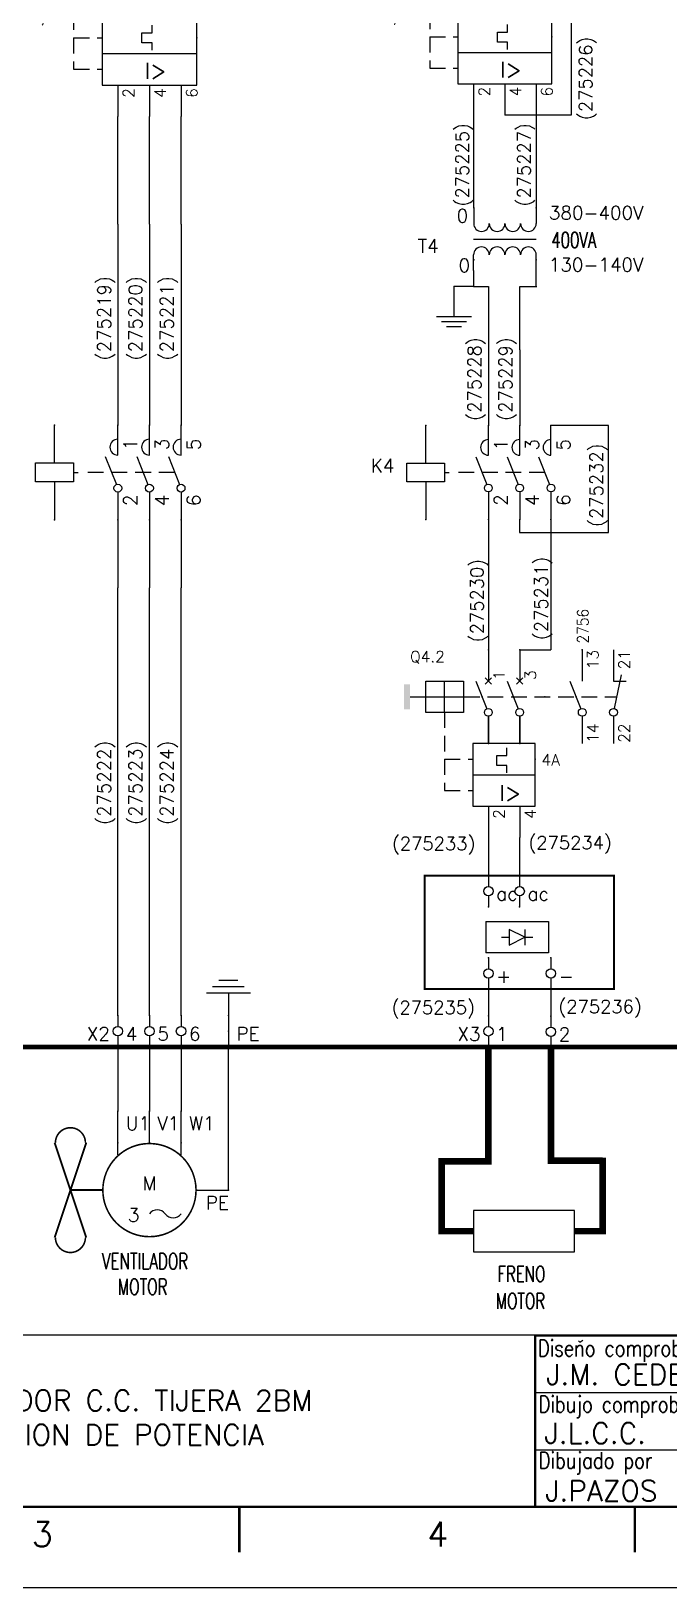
# Model space of a CAD drawing. Extents: x -25 to 1044, y -25744 to 292.
# Drawn here: x 679.9 to 758.6, y -19702 to -19509.9 of the extents above; entities that cross this region are included whole.
import ezdxf
from ezdxf.enums import TextEntityAlignment as Align

# ---------------------------------------------------------------- set-up
doc = ezdxf.new("R2010")
doc.units = 0
doc.header["$LTSCALE"] = 10
doc.header["$MEASUREMENT"] = 0
doc.linetypes.add('DASHDOT', pattern=[1, 0.5, -0.25, 0, -0.25])
doc.linetypes.add('HIDDEN', pattern=[0.375, 0.25, -0.125])
doc.layers.get('0').update_dxf_attribs({"linetype": 'CONTINUOUS'})
for name, color, linetype in [('$MKLNK', 7, 'HIDDEN'), ('1', 7, 'CONTINUOUS'), ('10', 5, 'CONTINUOUS'), ('102', 7, 'CONTINUOUS'), ('2', 7, 'CONTINUOUS'), ('4', 7, 'HIDDEN'), ('8', 1, 'CONTINUOUS'), ('9', 6, 'CONTINUOUS'), ('DIBUJO', 7, 'CONTINUOUS'), ('NODE', 7, 'CONTINUOUS')]:
    doc.layers.add(name, color=color, linetype=linetype)
doc.styles.add('LABEL', font='SIMPLEX', dxfattribs={"width": 0.8, "height": 4})
doc.styles.add('ROMANS', font='romans')
doc.styles.get("Standard").update_dxf_attribs({"font": 'simplex'})

# ---------------------------------------------------------------- blocks, each defined once
blk = doc.blocks.new('NOD', base_point=(237.5, 170))
at = {"layer": 'NODE'}
blk.add_point((237.5, 170), dxfattribs=at)
blk = doc.blocks.new('$$PLU21')
blk.add_line((0, -2.5), (0, 2.5))
at = {"layer": '2'}
for p in [(0, 2.5), (0, -2.5)]:
    blk.add_blockref('NOD', p, dxfattribs=at)
at = {"layer": '8'}
blk.add_attdef('*A', (1.25, -0.5), '', height=2.15, dxfattribs=at)
at = {"layer": '9'}
blk.add_attdef('ID', text='', height=2.15, dxfattribs=at).set_placement((-1.25, -0.5), align=Align.RIGHT)
blk = doc.blocks.new('$$PLD12')
blk.add_line((0, 2.5), (0, -2.5))
at = {"layer": '2'}
for p in [(0, 2.5), (0, -2.5)]:
    blk.add_blockref('NOD', p, dxfattribs=at)
at = {"layer": '8'}
blk.add_attdef('*A', (1.25, -1.5), '', height=2.15, dxfattribs=at)
at = {"layer": '9'}
blk.add_attdef('ID', text='', height=2.15, dxfattribs=at).set_placement((-1.25, -1.5), align=Align.RIGHT)
blk = doc.blocks.new('$021501')
at = {"layer": '2'}
for p, q in [((0, -6), (0, 0)), ((-3.5, -6), (3.5, -6)), ((-2.5, -7), (2.5, -7)), ((-1.5, -8), (1.5, -8))]:
    blk.add_line(p, q, dxfattribs=at)
blk.add_blockref('NOD', (0, 0), dxfattribs=at)
blk = doc.blocks.new('$$PLD12C')
for p, q in [((0, 2.5), (0, 0.75)), ((0, -0.75), (0, -2.5))]:
    blk.add_line(p, q)
at = {"layer": '2'}
blk.add_circle((0, 0), 0.75, dxfattribs=at)
for p in [(0, 2.5), (0, -2.5)]:
    blk.add_blockref('NOD', p, dxfattribs=at)
at = {"layer": '8'}
blk.add_attdef('*A', (1.25, -1.5), '', height=2.15, dxfattribs=at)
at = {"layer": '9'}
blk.add_attdef('ID', text='', height=2.15, dxfattribs=at).set_placement((-1.25, -1.5), align=Align.RIGHT)
blk = doc.blocks.new('newcajec')
at = {"layer": '1'}
for p, q in [((179.4, 20.85), (0.13, 20.85)), ((184.64, 20.18), (184.81, 20.01)), ((184.81, 20.01), (185.18, 20.25)), ((179.4, 13.87), (215.2, 13.87)), ((179.4, 6.93), (267.63, 6.93))]:
    blk.add_line(p, q, dxfattribs=at)
at = {"layer": '1', "const_width": 0.3}
blk.add_lwpolyline([(0, 0), (0, 272.5), (383, 272.5), (383, 0)], close=True, dxfattribs=at)
at = {"layer": '1'}
for points in [[(383, 20.8, 0.3, 0.3, 0), (179.4, 20.8, 0.3, 0.3, 0), (179.4, 0, 0.3, 0.3, 0)], [(143.5, -5.5, 0.3, 0.3, 0), (143.5, -0.09, 0.3, 0.3, 0)], [(191.5, -5.5, 0.3, 0.3, 0), (191.5, -0.09, 0.3, 0.3, 0)]]:
    blk.add_lwpolyline(points, format="xyseb", dxfattribs=at)
at = {"layer": '1', "style": 'LABEL', "width": 0.8}
for s, p in [('Diseno comprobado por', (179.73, 18.27)), ('Dibujo comprobado por', (179.81, 11.47)), ('Dibujado por', (179.83, 4.64))]:
    blk.add_text(s, height=2, dxfattribs=at).set_placement(p)
at = {"layer": '1', "style": 'ROMANS'}
for s, p in [('3', (118.29, -4.82)), ('4', (166.29, -4.82))]:
    blk.add_text(s, height=3, dxfattribs=at).set_placement(p)
at = {"layer": '10', "style": 'ROMANS'}
for tag, p in [('REV41', (3.5, 18.74)), ('REV43', (77.7, 18.74)), ('REV31', (3.5, 14.58)), ('REV33', (77.7, 14.58)), ('REV21', (3.5, 10.42)), ('REV23', (77.7, 10.42)), ('REV11', (3.5, 6.27)), ('REV13', (77.7, 6.27))]:
    blk.add_attdef(tag, text='', height=2.5, dxfattribs=at).set_placement(p, align=Align.MIDDLE)
for tag, p, height in [('REV42', (8, 17.49), 2.5), ('DOCUMENTTYPE', (216.43, 16.8), 2.5), ('SHEETNAME1', (100.5, 15.83), 2.5), ('DESIGNCHECK', (180.74, 14.83), 2.5), ('NOTA', (305.32, 15.8), 3), ('REV32', (8, 13.33), 2.5), ('SHEETNAME2', (100.5, 11.67), 2.5), ('OBJECT', (216.43, 12.4), 2.5), ('REV22', (8, 9.17), 2.5), ('ORDER', (305.32, 7.3), 4.5), ('SHEETNAME3', (100.5, 7.51), 2.5), ('DRAWINGCHECK', (180.53, 7.71), 2.5), ('CUSTOMER', (216.43, 8.08), 2.5), ('REV12', (8, 5.01), 2.5), ('SHEETNAME4', (100.5, 3.35), 2.5), ('DOCUMENT_ID', (305.32, 0.93), 4.4), ('USER', (180.63, 0.71), 2.5), ('DEPARTMENT', (271.93, 1.05), 2.5)]:
    blk.add_attdef(tag, p, '', height=height, dxfattribs=at)
for tag, width, p, p2 in [('REV44', 1.221199, (84.53, 17.49), (98.48, 17.49)), ('REV34', 1.221199, (84.53, 13.33), (98.48, 13.33)), ('REV24', 1.221199, (84.53, 9.17), (98.48, 9.17)), ('REV14', 1.221199, (84.53, 5.01), (98.48, 5.01)), ('CREATED2', 7.039915, (282.71, 1.05), (301.14, 1.05))]:
    blk.add_attdef(tag, text='', height=2.5, dxfattribs=dict(at, width=width)).set_placement(p, p2, align=Align.FIT)
for tag, p in [('SHEET', (382, 7.43)), ('NEXTSHEET', (382, 0.5))]:
    blk.add_attdef(tag, text='', height=2.5, dxfattribs=at).set_placement(p, align=Align.RIGHT)
blk = doc.blocks.new('$071501S')
at = {"layer": '2'}
for p, q in [((0, -6), (0, 0)), ((-3, -6), (3, -6)), ((-3, -9), (-3, -6)), ((3, -6), (3, -9)), ((3, -9), (-3, -9)), ((0, -9), (0, -15))]:
    blk.add_line(p, q, dxfattribs=at)
at = {"layer": '2', "rotation": 90}
for p in [(0, 0), (0, -15)]:
    blk.add_blockref('NOD', p, dxfattribs=at)
at = {"layer": '8'}
for tag, p in [('1A', (1, -3.325)), ('2A', (1, -13.325))]:
    blk.add_attdef(tag, p, '', height=2.15, dxfattribs=at)
at = {"layer": '9'}
blk.add_attdef('ID', text='', height=2.15, dxfattribs=at).set_placement((-5, -7.5), align=Align.RIGHT)
blk = doc.blocks.new('$71302MS')
at = {"layer": '$MKLNK'}
blk.add_line((9, -7.5), (-5, -7.5), dxfattribs=at)
for p, q in [((0, -4.75), (0, 0)), ((5, -4.75), (5, 0)), ((10, -4.75), (10, 0)), ((0, -10.62), (0, -15)), ((5, -10.62), (5, -15)), ((10, -10.62), (10, -15))]:
    blk.add_line(p, q)
at = {"layer": '102'}
for p, q in [((-2, -5), (-0.23, -9.42)), ((3, -5), (4.77, -9.42)), ((8, -5), (9.77, -9.42))]:
    blk.add_line(p, q, dxfattribs=at)
for centre in [(0, -10), (5, -10), (10, -10)]:
    blk.add_circle(centre, 0.625, dxfattribs=at)
for centre in [(0, -3.5), (5, -3.5), (10, -3.5)]:
    blk.add_arc(centre, 1.25, 90, 270, dxfattribs=at)
at = {"layer": '2'}
for p in [(0, 0), (5, 0), (10, 0), (0, -15), (5, -15), (10, -15)]:
    blk.add_blockref('NOD', p, dxfattribs=at)
at = {"layer": '8', "flags": 8}
for tag, p in [('1A', (3.07, -4)), ('3A', (8.07, -4)), ('5A', (13.07, -4))]:
    blk.add_attdef(tag, p, '', height=2.15, rotation=90, dxfattribs=at)
for tag, p in [('2A', (3.07, -11)), ('4A', (8.07, -11)), ('6A', (13.07, -11))]:
    blk.add_attdef(tag, text='', height=2.15, rotation=90, dxfattribs=at).set_placement(p, align=Align.RIGHT)
at = {"layer": '9'}
blk.add_attdef('ID', text='', height=2.15, rotation=90, dxfattribs=at).set_placement((-7.25, -7.5), align=Align.CENTER)
blk = doc.blocks.new('IATR1A1C')
for p, q in [((0, -7.5), (0, -3.14)), ((5, -7.5), (5, -3.14)), ((10, -7.5), (10, -3.12)), ((0, -17.5), (0, -22.5)), ((5, -17.5), (5, -22.5)), ((10, -17.5), (10, -22.5))]:
    blk.add_line(p, q)
for p in [(-2.5, -10), (12.5, -10)]:
    blk.add_point(p)
at = {"layer": '102'}
for p, q in [((0, 7.5), (0, 2.5)), ((5, 7.5), (5, 2.5)), ((10, 7.5), (10, 2.5)), ((20, 7.5), (20, 2.5)), ((25, 7.5), (25, 2.5)), ((-2, 2.5), (-0.23, -1.92)), ((3, 2.5), (4.77, -1.92)), ((8, 2.5), (9.77, -1.92)), ((18, 2.5), (19.77, -1.92)), ((25, 2.5), (27, 2.5)), ((25.13, -1.89), (26.25, 3.5)), ((0, -3.12), (0, -7.5)), ((5, -3.12), (5, -7.5)), ((10, -3.12), (10, -7.5)), ((20, -3.12), (20, -7.5)), ((25, -3.12), (25, -7.5)), ((12.5, -7.5), (-2.5, -7.5)), ((-2.5, -7.5), (-2.5, -12.5)), ((3.82, -9.22), (5.42, -9.22)), ((3.82, -10.82), (3.82, -9.22)), ((5.42, -9.22), (5.42, -8)), ((12.5, -12.5), (12.5, -7.5)), ((5.42, -10.82), (3.82, -10.82)), ((5.42, -12), (5.42, -10.82)), ((-2.5, -12.5), (12.5, -12.5)), ((-2.5, -12.5), (-2.5, -17.5)), ((12.5, -17.5), (12.5, -12.5)), ((-2.5, -17.5), (12.5, -17.5))]:
    blk.add_line(p, q, dxfattribs=at)
for centre in [(0, -2.5), (5, -2.5), (10, -2.5), (20, -2.5), (25, -2.5)]:
    blk.add_circle(centre, 0.625, dxfattribs=at)
for p in [(-1, 0), (4, 0), (9, 0), (14, 0), (19, 0)]:
    blk.add_point(p, dxfattribs=at)
at = {"layer": '2', "linetype": 'HIDDEN'}
for p, q in [((-3.86, 0), (25.46, 0)), ((-7, -2.5), (-7, -15)), ((-7, -10), (-2.5, -10)), ((-7, -15), (-2.5, -15))]:
    blk.add_line(p, q, dxfattribs=at)
at = {"layer": '2'}
blk.add_trace([(-12.5, 2), (-13.5, 2), (-12.5, -2), (-13.5, -2)], dxfattribs=at)
at = {"layer": 'DIBUJO'}
for p, q in [((-10, -2.5), (-10, 2.5)), ((-10, 2.5), (-4, 2.5)), ((-7, -2.5), (-7, 2.5)), ((-4, 2.5), (-4, -2.5)), ((0.5, 3), (-0.5, 2)), ((-0.5, 3), (0.5, 2)), ((4.5, 3), (5.5, 2)), ((5.5, 3), (4.5, 2)), ((9.5, 3), (10.5, 2)), ((10.5, 3), (9.5, 2)), ((-12.5, 0), (-4, 0)), ((-4, -2.5), (-10, -2.5))]:
    blk.add_line(p, q, dxfattribs=at)
at = {"layer": '2'}
for p in [(0, 7.5), (5, 7.5), (10, 7.5), (20, 7.5), (0, -7.5), (5, -7.5), (10, -7.5)]:
    blk.add_blockref('NOD', p, dxfattribs=at)
at = {"layer": '102'}
blk.add_text('I>', height=2.52, dxfattribs=at).set_placement((5.97, -16.49), align=Align.CENTER)
at = {"layer": 'DIBUJO', "color": 1, "style": 'ROMANS'}
for s, p in [('13', (22.61, 4.39)), ('21', (27.61, 4.39)), ('1', (2.61, 2.68)), ('3', (7.61, 2.68)), ('5', (12.61, 2.68)), ('14', (22.61, -7.37)), ('22', (27.61, -7.37)), ('2', (2.61, -19.52)), ('4', (7.61, -19.52)), ('6', (12.61, -19.52))]:
    blk.add_text(s, height=1.8, rotation=90, dxfattribs=at).set_placement(p)
at = {"layer": 'DIBUJO', "color": 6, "style": 'ROMANS', "width": 0.8}
for p in [(21, 8.5), (26, 8.5)]:
    blk.add_attdef('PAGCAUXABIERTO1', p, '', height=1.8, rotation=90, dxfattribs=at)
at = {"layer": 'DIBUJO', "color": 6, "style": 'ROMANS'}
blk.add_attdef('REFERENCIA', (-12.5, 5.5), '', height=1.8, dxfattribs=at)
at = {"layer": 'DIBUJO', "color": 6, "style": 'ROMANS', "width": 0.8}
blk.add_attdef('REGULACION', (13.5, -11), '', height=1.8, dxfattribs=at)
blk = doc.blocks.new('T2')
for p, q in [((152.83, 172.88), (152.83, 177.24)), ((157.83, 172.88), (157.83, 177.24)), ((152.83, 162.88), (152.83, 157.88)), ((157.83, 162.88), (157.83, 157.88))]:
    blk.add_line(p, q)
for p in [(150.33, 170.38), (160.33, 170.38)]:
    blk.add_point(p)
at = {"layer": '102'}
for p, q in [((152.83, 187.88), (152.83, 182.88)), ((157.83, 187.88), (157.83, 182.88)), ((167.83, 187.88), (167.83, 182.88)), ((172.83, 187.88), (172.83, 182.88)), ((150.83, 182.88), (152.6, 178.46)), ((155.83, 182.88), (157.6, 178.46)), ((165.83, 182.88), (167.6, 178.46)), ((172.83, 182.88), (174.83, 182.88)), ((172.96, 178.49), (174.08, 183.88)), ((152.83, 177.25), (152.83, 172.88)), ((157.83, 177.25), (157.83, 172.88)), ((167.83, 177.25), (167.83, 172.88)), ((172.83, 177.25), (172.83, 172.88)), ((160.33, 172.88), (150.33, 172.88)), ((150.33, 172.88), (150.33, 167.88)), ((155.78, 170.99), (155.78, 172.21)), ((160.33, 167.88), (160.33, 172.88)), ((154.18, 170.99), (155.78, 170.99)), ((154.18, 169.39), (154.18, 170.99)), ((155.78, 169.39), (154.18, 169.39)), ((155.78, 168.21), (155.78, 169.39)), ((150.33, 167.88), (160.33, 167.88)), ((150.33, 167.88), (150.33, 162.88)), ((160.33, 162.88), (160.33, 167.88)), ((150.33, 162.88), (160.33, 162.88))]:
    blk.add_line(p, q, dxfattribs=at)
for centre in [(152.83, 177.88), (157.83, 177.88), (167.83, 177.88), (172.83, 177.88)]:
    blk.add_circle(centre, 0.625, dxfattribs=at)
for p in [(151.83, 180.38), (156.83, 180.38), (161.83, 180.38), (161.83, 180.38), (166.83, 180.38)]:
    blk.add_point(p, dxfattribs=at)
at = {"layer": '2', "linetype": 'HIDDEN'}
for p, q in [((148.96, 180.38), (173.29, 180.38)), ((145.83, 177.88), (145.83, 165.38)), ((145.83, 170.38), (150.33, 170.38)), ((145.83, 165.38), (150.33, 165.38))]:
    blk.add_line(p, q, dxfattribs=at)
at = {"layer": '2'}
blk.add_trace([(140.33, 182.38), (139.33, 182.38), (140.33, 178.38), (139.33, 178.38)], dxfattribs=at)
at = {"layer": 'DIBUJO'}
for p, q in [((142.83, 177.88), (142.83, 182.88)), ((142.83, 182.88), (148.83, 182.88)), ((145.83, 177.88), (145.83, 182.88)), ((148.83, 182.88), (148.83, 177.88)), ((153.33, 183.38), (152.33, 182.38)), ((152.33, 183.38), (153.33, 182.38)), ((157.33, 183.38), (158.33, 182.38)), ((158.33, 183.38), (157.33, 182.38)), ((140.33, 180.38), (148.83, 180.38)), ((148.83, 177.88), (142.83, 177.88))]:
    blk.add_line(p, q, dxfattribs=at)
at = {"layer": '2'}
for p in [(152.83, 187.88), (157.83, 187.88), (167.83, 187.88), (152.83, 172.88), (157.83, 172.88)]:
    blk.add_blockref('NOD', p, dxfattribs=at)
at = {"layer": '102'}
blk.add_text('I>', height=2.52, dxfattribs=at).set_placement((156.33, 163.72), align=Align.CENTER)
at = {"layer": 'DIBUJO', "color": 1, "style": 'ROMANS'}
for s, p in [('13', (170.43, 184.76)), ('21', (175.43, 184.76)), ('3', (160.43, 183.05)), ('1', (155.43, 183.05)), ('14', (170.43, 173)), ('22', (175.43, 173)), ('2', (155.43, 160.86)), ('4', (160.43, 160.86))]:
    blk.add_text(s, height=1.8, rotation=90, dxfattribs=at).set_placement(p)
at = {"layer": 'DIBUJO', "color": 6, "style": 'ROMANS', "width": 0.8}
for p in [(168.83, 188.88), (173.83, 188.88)]:
    blk.add_attdef('PAGCAUXABIERTO1', p, '', height=1.8, rotation=90, dxfattribs=at)
at = {"layer": 'DIBUJO', "color": 6, "style": 'ROMANS'}
blk.add_attdef('REFERENCIA', (140.33, 185.88), '', height=1.8, dxfattribs=at)
at = {"layer": 'DIBUJO', "color": 6, "style": 'ROMANS', "width": 0.8}
blk.add_attdef('REGULACION', (161.33, 169.38), '', height=1.8, dxfattribs=at)
blk = doc.blocks.new('TRAFO')
at = {"layer": '2'}
for p, q in [((226.86, 189.08), (226.86, 186.58)), ((236.86, 189.08), (236.86, 186.58))]:
    blk.add_line(p, q, dxfattribs=at)
for centre in [(228.11, 186.58), (230.61, 186.58), (233.11, 186.58), (235.61, 186.58)]:
    blk.add_arc(centre, 1.25, 180, 0, dxfattribs=at)
at = {"layer": '2', "rotation": 270}
for p in [(226.86, 189.08), (236.86, 189.08)]:
    blk.add_blockref('NOD', p, dxfattribs=at)
at = {"layer": '8'}
for tag, p in [('380-400V', (253.99, 187.22)), ('2A', (225.98, 186.74))]:
    blk.add_attdef(tag, text='', height=2.15, dxfattribs=at).set_placement(p, align=Align.RIGHT)
at = {"layer": '9'}
blk.add_attdef('ID', text='', height=2.15, dxfattribs=at).set_placement((219.58, 181.92), align=Align.CENTER)
blk = doc.blocks.new('TRAFO1')
at = {"layer": '2'}
for p, q in [((0, 0), (0, 2.5)), ((10, 0), (10, 2.5))]:
    blk.add_line(p, q, dxfattribs=at)
for centre in [(1.25, 2.5), (3.75, 2.5), (6.25, 2.5), (8.75, 2.5)]:
    blk.add_arc(centre, 1.25, 0, 180, dxfattribs=at)
for p, rotation in [((0.01, 1.71), 90), ((10.01, 1.71), 270)]:
    blk.add_blockref('NOD', p, dxfattribs=dict(at, rotation=rotation))
at = {"layer": '8'}
for tag, p in [('2A', (-0.56, -0.27)), ('380-400V', (27.13, -0.16))]:
    blk.add_attdef(tag, text='', height=2.15, dxfattribs=at).set_placement(p, align=Align.RIGHT)

msp = doc.modelspace()

# ---------------------------------------------------------------- linework, layer by layer
for p, q in [((736.04, -19619.78), (743.77, -19619.78)), ((738.94, -19620.75), (738.94, -19622.68)), ((740.87, -19621.71), (738.94, -19620.75)), ((740.87, -19620.75), (740.87, -19622.68)), ((737.97, -19621.71), (738.94, -19621.71)), ((738.94, -19622.68), (740.87, -19621.71)), ((740.87, -19621.71), (741.84, -19621.71)), ((743.77, -19623.64), (736.04, -19623.64))]:
    msp.add_line(p, q)
at = {"layer": '2', "color": 7}
for p, q in [((746.59, -19497.06), (746.59, -19520.23)), ((734.54, -19520.23), (734.54, -19531.69)), ((746.59, -19520.23), (738.4, -19520.23)), ((742.26, -19520.23), (742.26, -19531.69)), ((734.54, -19535.55), (742.26, -19535.55)), ((734.54, -19539.41), (734.54, -19541.4)), ((742.26, -19541.4), (742.26, -19539.41)), ((734.54, -19541.4), (732.12, -19541.4)), ((734.54, -19541.4), (736.36, -19541.4)), ((736.36, -19541.4), (736.36, -19549.11)), ((740.26, -19541.4), (742.34, -19541.4)), ((751.19, -19558.55), (744.08, -19558.55)), ((751.19, -19571.75), (751.19, -19558.55)), ((736.36, -19570.13), (736.36, -19583.22)), ((740.22, -19570.13), (740.22, -19571.75)), ((744.08, -19570.13), (744.08, -19586.24)), ((740.22, -19571.75), (751.19, -19571.75)), ((740.22, -19586.24), (744.08, -19586.24)), ((736.04, -19619.78), (736.04, -19623.64)), ((743.77, -19619.78), (743.77, -19623.64)), ((736.36, -19628.12), (736.36, -19631.4)), ((744.08, -19628.12), (744.08, -19632.8)), ((690.64, -19635.26), (690.64, -19643.18)), ((694.54, -19635.26), (694.54, -19643.18)), ((698.44, -19635.26), (698.44, -19643.18)), ((704.29, -19652.93), (704.29, -19635.26)), ((700.39, -19652.93), (704.29, -19652.93))]:
    msp.add_line(p, q, dxfattribs=at)
at = {"layer": '2'}
for p, q in [((690.64, -19533.68), (690.64, -19520.42)), ((694.54, -19533.68), (694.54, -19520.42)), ((698.44, -19533.68), (698.44, -19520.42)), ((690.64, -19533.68), (690.64, -19558.49)), ((694.54, -19533.68), (694.54, -19558.49)), ((698.44, -19533.68), (698.44, -19558.49)), ((740.26, -19549.23), (740.26, -19541.4)), ((736.36, -19549.11), (736.36, -19558.55)), ((740.26, -19549.23), (740.26, -19558.55)), ((685.18, -19564.34), (685.76, -19564.34)), ((730.95, -19564.34), (731.53, -19564.34)), ((690.64, -19570.19), (690.64, -19578.6)), ((694.54, -19570.19), (694.54, -19578.6)), ((698.44, -19570.19), (698.44, -19578.6)), ((690.64, -19631.36), (690.64, -19578.6)), ((694.54, -19631.36), (694.54, -19578.6)), ((698.44, -19631.36), (698.44, -19578.6)), ((736.36, -19583.22), (736.36, -19586.24)), ((736.36, -19609.4), (736.36, -19614.1)), ((740.22, -19609.4), (740.22, -19614.11)), ((690.64, -19648.57), (690.64, -19645.13)), ((694.54, -19647.08), (694.54, -19645.13)), ((698.44, -19648.57), (698.44, -19645.13)), ((747, -19655.46), (734.53, -19655.46)), ((734.53, -19655.46), (734.53, -19660.55)), ((747, -19660.55), (747, -19655.46)), ((734.53, -19660.55), (747, -19660.55))]:
    msp.add_line(p, q, dxfattribs=at)
at = {"layer": '2', "color": 3, "linetype": 'DASHDOT', "const_width": 0.546}
msp.add_lwpolyline([(761.67, -19635.26), (564.38, -19635.26), (564.38, -19426.47)], dxfattribs=at)
at = {"layer": '2', "color": 7}
msp.add_lwpolyline([(728.5, -19628.12, 0.234, 0.234, 0), (751.86, -19628.12, 0.234, 0.234, 0), (751.86, -19614.11, 0.234, 0.234, 0), (728.5, -19614.11, 0.234, 0.234, 0), (728.5, -19628.12, 0.234, 0.234, 0)], format="xyseb", dxfattribs=at)
at = {"layer": '2', "color": 7, "const_width": 0.815}
for points in [[(730.97, -19649.37), (736.34, -19649.37), (736.36, -19635.26)], [(750.46, -19649.28), (744.07, -19649.28), (744.07, -19635.25)], [(734.53, -19658), (730.58, -19658), (730.58, -19648.95)], [(747, -19658), (750.46, -19658), (750.46, -19648.92)]]:
    msp.add_lwpolyline(points, dxfattribs=at)
at = {"layer": '2'}
for points in [[(682.94, -19647.08, 0.195, 0.195, -0.414214), (684.79, -19645.23, 0.195, 0.195, -0.414214), (686.64, -19647.08, 0.195, 0.195, -1)], [(682.84, -19647.08, 0.234, 0.234, 0), (686.74, -19658.78, 0.234, 0.234, 0)], [(686.74, -19647.08, 0.234, 0.234, 0), (682.84, -19658.78, 0.234, 0.234, 0)], [(682.94, -19658.78, 0.195, 0.195, 0.414214), (684.79, -19660.63, 0.195, 0.195, 0.414214), (686.64, -19658.78, 0.195, 0.195, 1)]]:
    msp.add_lwpolyline(points, format="xyseb", dxfattribs=at)
msp.add_lwpolyline([(688.79, -19652.93, 0.195, 0.195, 1), (700.29, -19652.93, 0.195, 0.195, 1)], format="xyseb", close=True, dxfattribs=at)
at = {"layer": '2', "linetype": 'HIDDEN'}
msp.add_lwpolyline([(684.79, -19652.93, 0.234, 0.234, 0), (688.69, -19652.93, 0.234, 0.234, 0)], format="xyseb", dxfattribs=at)
at = {"layer": '2'}
for centre, start, end in [((695.51, -19656.59), 36.8699, 143.1301), ((697.46, -19655.13), 216.8699, 323.1301)]:
    msp.add_arc(centre, 1.22, start, end, dxfattribs=at)
at = {"layer": 'DIBUJO'}
msp.add_lwpolyline([(539.1, -19405.03), (959.1, -19405.03), (959.1, -19702.03), (539.1, -19702.03), (539.1, -19405.03)], dxfattribs=at)

# ---------------------------------------------------------------- block references
ref = msp.add_blockref('T2', (618.35, -19731.31), dxfattribs=dict(xscale=0.7721706498972182, yscale=0.7721706498972182, zscale=0.7721706498972182))
ref.add_attrib('REFERENCIA', 'Q4.2', (726.7, -19587.78), dxfattribs={"layer": 'DIBUJO', "color": 6, "height": 1.39, "style": 'ROMANS'})
ref.add_attrib('REGULACION', '4A', (742.92, -19600.52), dxfattribs={"layer": 'DIBUJO', "color": 6, "height": 1.39, "style": 'ROMANS'})
ref.add_attrib('PAGCAUXABIERTO1', '2756', (748.71, -19585.47), dxfattribs={"layer": 'DIBUJO', "color": 6, "height": 1.39, "rotation": 90, "style": 'ROMANS', "width": 0.9})
at = {"layer": '2', "color": 7}
ref = msp.add_blockref('newcajec', (559.77, -19692.03), dxfattribs=dict(at, xscale=1.016513761467894, yscale=1.016513761467894, zscale=1.016513761467894))
ref.add_attrib('SHEETNAME3', 'DISTRIBUCION DE POTENCIA', (661.93, -19684.4), dxfattribs={"layer": '10', "height": 2.5413, "style": 'ROMANS'})
ref.add_attrib('SHEETNAME2', 'CONVERTIDOR C.C. TIJERA 2BM', (661.93, -19680.17), dxfattribs={"layer": '10', "height": 2.5413, "style": 'ROMANS'})
ref.add_attrib('USER', 'J.PAZOS', (743.39, -19691.31), dxfattribs={"layer": '10', "height": 2.541, "style": 'ROMANS'})
ref.add_attrib('DRAWINGCHECK', 'J.L.C.C.', (743.29, -19684.19), dxfattribs={"layer": '10', "height": 2.541, "style": 'ROMANS'})
ref.add_attrib('DESIGNCHECK', 'J.M. CEDEIRA', (743.5, -19676.95), dxfattribs={"layer": '10', "height": 2.5413, "style": 'ROMANS'})
ref = msp.add_blockref('IATR1A1C', (734.54, -19502.86), dxfattribs=dict(at, xscale=0.7721706498972182, yscale=0.7721706498972182, zscale=0.7721706498972182))
ref.add_attrib('REFERENCIA', 'Q4.1', (724.89, -19499), dxfattribs={"layer": 'DIBUJO', "color": 6, "height": 1.93, "style": 'ROMANS'})
ref.add_attrib('REGULACION', '1-1,6A', (721.03, -19508.65), dxfattribs={"layer": 'DIBUJO', "color": 6, "height": 1.39, "style": 'ROMANS', "width": 0.9})
ref.add_attrib('PAGCAUXABIERTO1', '2756', (750.76, -19496.29), dxfattribs={"layer": 'DIBUJO', "color": 6, "height": 1.39, "rotation": 90, "style": 'ROMANS', "width": 0.9})
ref = msp.add_blockref('IATR1A1C', (690.64, -19502.88), dxfattribs=dict(at, xscale=0.7798923563961834, yscale=0.7798923563961834, zscale=0.7798923563961834))
ref.add_attrib('REFERENCIA', 'Q3', (680.89, -19498.98), dxfattribs={"layer": 'DIBUJO', "color": 6, "height": 1.95, "style": 'ROMANS'})
ref.add_attrib('REGULACION', '9-12,5A', (676.99, -19508.72), dxfattribs={"layer": 'DIBUJO', "color": 6, "height": 1.404, "style": 'ROMANS', "width": 0.8})
ref.add_attrib('PAGCAUXABIERTO1', '2756', (707.02, -19496.25), dxfattribs={"layer": 'DIBUJO', "color": 6, "height": 1.404, "rotation": 90, "style": 'ROMANS', "width": 0.8})
for name, p, xscale, yscale, zscale, values in [('TRAFO', (559.37, -19677.69), 0.7721706498972182, 0.7721706498972182, 0.7721706498972182, {'2A': '0', '380-400V': '380-400V', 'ID': 'T4'}), ('TRAFO1', (734.54, -19539.41), 0.7721706498972182, 0.7721706498972182, 0.7721706498972182, {'380-400V': '130-140V', '2A': '0'}), ('$$PLD12C', (736.36, -19616.03), 0.7721706498972182, 0.7721706498972182, 0.7721706498972182, {'*A': 'ac'}), ('$$PLD12C', (740.22, -19616.04), 0.7721706498972182, 0.7721706498972182, 0.7721706498972182, {'*A': 'ac'}), ('$$PLD12C', (736.36, -19626.19), 0.7721706498972182, 0.7721706498972182, 0.7721706498972182, {'*A': '+'}), ('$$PLD12C', (744.08, -19626.19), 0.7721706498972182, 0.7721706498972182, 0.7721706498972182, {'*A': '-'}), ('$$PLD12C', (690.64, -19633.31), 0.7798923563961904, 0.7798923563961904, 0.7798923563961904, {'ID': 'X2', '*A': '4'}), ('$$PLD12C', (694.54, -19633.31), 0.7798923563961904, 0.7798923563961904, 0.7798923563961904, {'*A': '5'}), ('$$PLD12C', (698.44, -19633.31), 0.7798923563961904, 0.7798923563961904, 0.7798923563961904, {'*A': '6'}), ('$$PLD12', (704.29, -19633.31), 0.7798923563961904, 0.7798923563961904, 0.7798923563961904, {'*A': 'PE'}), ('$$PLD12C', (736.36, -19633.33), 0.7721706498972182, 0.7721706498972182, 0.7721706498972182, {'ID': 'X3', '*A': '1'}), ('$$PLD12C', (744.08, -19633.38), 0.7721706498972182, 0.7721706498972182, 0.7721706498972182, {'*A': '2'}), ('$$PLU21', (690.64, -19645.13), 0.7798923563961904, 0.7798923563961904, 0.7798923563961904, {'*A': 'U1'}), ('$$PLU21', (694.54, -19645.13), 0.7798923563961904, 0.7798923563961904, 0.7798923563961904, {'*A': 'V1'}), ('$$PLU21', (698.44, -19645.13), 0.7798923563961904, 0.7798923563961904, 0.7798923563961904, {'*A': 'W1'})]:
    msp.add_blockref(name, p, dxfattribs=dict(at, xscale=xscale, yscale=yscale, zscale=zscale)).add_auto_attribs(values)
at = {"layer": '2', "color": 7, "xscale": 0.6177365199177833, "yscale": 0.6177365199177833, "zscale": 0.6177365199177833}
msp.add_blockref('$021501', (732.12, -19541.4), dxfattribs=at)
at = {"layer": '2'}
for p, xscale, yscale, zscale in [((690.64, -19558.49), 0.7798923563961834, 0.7798923563961834, 0.7798923563961834), ((736.36, -19558.55), 0.7721706498972182, 0.7721706498972182, 0.7721706498972182)]:
    msp.add_blockref('$71302MS', p, dxfattribs=dict(at, xscale=xscale, yscale=yscale, zscale=zscale)).add_auto_attribs({'1A': '1', '2A': '2', '3A': '3', '4A': '4', '5A': '5', '6A': '6'})
at = {"layer": '2', "color": 7, "xscale": 0.7798923563961904, "yscale": 0.7798923563961904, "zscale": 0.7798923563961904, "rotation": 180}
msp.add_blockref('$021501', (704.29, -19633.31), dxfattribs=at)
at = {"layer": '2', "color": 7}
ref = msp.add_blockref('$$PLU21', (702.34, -19652.93), dxfattribs=dict(at, xscale=0.7798923563961904, yscale=0.7798923563961904, zscale=0.7798923563961904, rotation=270))
ref.add_attrib('*A', 'PE', (701.48, -19655.34), dxfattribs={"layer": '8', "height": 1.677})
at = {"layer": '4'}
ref = msp.add_blockref('$071501S', (682.84, -19558.49), dxfattribs=dict(at, xscale=0.7798923563961834, yscale=0.7798923563961834, zscale=0.7798923563961834))
ref.add_attrib('ID', 'K3', dxfattribs={"layer": '9', "height": 1.677}).set_placement((678.94, -19564.34), align=Align.RIGHT)
ref = msp.add_blockref('$071501S', (728.63, -19558.55), dxfattribs=dict(at, xscale=0.7721706498972182, yscale=0.7721706498972182, zscale=0.7721706498972182))
ref.add_attrib('ID', 'K4', dxfattribs={"layer": '9', "height": 1.66}).set_placement((724.77, -19564.34), align=Align.RIGHT)

# ---------------------------------------------------------------- texts
at = {"layer": '2', "color": 6}
for s, height, p in [('(275226)', 1.622, (749.17, -19520.84)), ('(275225)', 1.622, (733.95, -19531.51)), ('(275227)', 1.622, (741.57, -19531.51)), ('(275219)', 1.638, (689.77, -19550.5)), ('(275220)', 1.638, (693.63, -19550.5)), ('(275221)', 1.638, (697.49, -19550.5)), ('(275228)', 1.622, (735.46, -19557.95)), ('(275229)', 1.622, (739.28, -19557.95)), ('(275232)', 1.622, (750.5, -19571.06)), ('(275230)', 1.622, (735.77, -19585.3)), ('(275231)', 1.622, (743.68, -19585.03)), ('(275222)', 1.638, (689.77, -19607.84)), ('(275223)', 1.638, (693.63, -19607.84)), ('(275224)', 1.638, (697.49, -19607.84))]:
    msp.add_text(s, height=height, rotation=90, dxfattribs=at).set_placement(p)
at = {"layer": '2', "color": 7, "style": 'ROMANS', "width": 0.7}
for s, height, p in [('400VA', 1.93, (744.12, -19536.61)), ('VENTILADOR', 1.95, (688.69, -19662.68)), ('FRENO', 1.93, (737.49, -19664.24)), ('MOTOR', 1.95, (690.64, -19665.84)), ('MOTOR', 1.93, (737.28, -19667.58))]:
    msp.add_text(s, height=height, dxfattribs=at).set_placement(p)
at = {"layer": '2', "color": 6}
for s, p in [('(275233)', (724.46, -19610.96)), ('(275234)', (741.3, -19610.85)), ('(275235)', (724.41, -19631.2)), ('(275236)', (745, -19631.09))]:
    msp.add_text(s, height=1.622, dxfattribs=at).set_placement(p)
at = {"layer": '2'}
for s, p in [('M', (694.54, -19652.93)), ('3', (692.59, -19656.83))]:
    msp.add_text(s, height=1.68, dxfattribs=at).set_placement(p, align=Align.CENTER)

doc.saveas('drawing.dxf')
